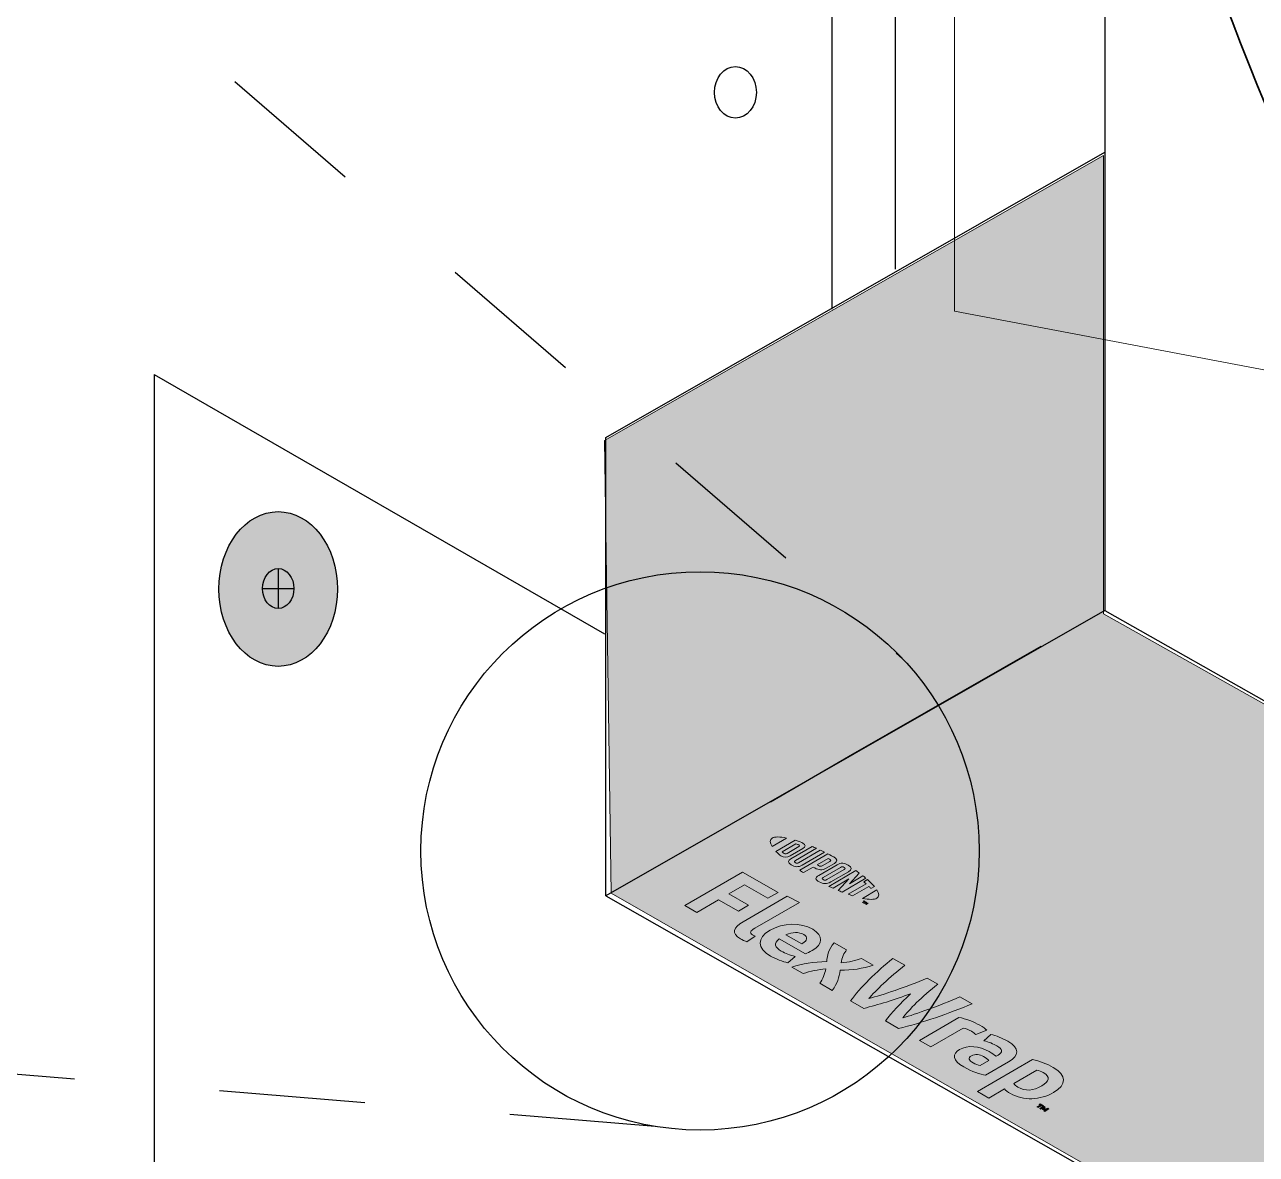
# Model space of a CAD drawing. Extents: x -1140 to 5605, y -816 to 2382.
# Drawn here: x -289.9 to -213.8, y 44 to 113.8 of the extents above; entities that cross this region are included whole.
import ezdxf

# ---------------------------------------------------------------- set-up
doc = ezdxf.new("R2010")
doc.units = 0
doc.header["$MEASUREMENT"] = 0
for name, pattern in [('AI-Linetype-11', [86.381111, 43.190556, -8.638111, 8.638111, -8.638111, 8.638111, -8.638111]), ('AI-Linetype-39', [18.005434, 9.002717, -9.002717]), ('AI-Linetype-40', [18.005434, 9.002717, -9.002717])]:
    doc.linetypes.add(name, pattern=pattern)
for name, color, linetype, lineweight in [('.ATI-HATCH', 7, 'Continuous', 0), ('G-ANNO-TTLB', 7, 'Continuous', 0), ('LOGOS', 7, 'Continuous', 0), ('TYVEK', 7, 'Continuous', 0), ('wall scratch', 7, 'Continuous', 0)]:
    doc.layers.add(name, color=color, linetype=linetype, lineweight=lineweight)

# ---------------------------------------------------------------- blocks, each defined once
blk = doc.blocks.new('Block_25')
at = {"layer": 'wall scratch', "color": 2, "lineweight": 25, "true_color": 0xffff00}
blk.add_lwpolyline([(-239.997, 96.22), (-239.997, 240.229), (-157.393, 192.443), (-157.393, 49.954)], dxfattribs=at)
blk = doc.blocks.new('Block_26')
at = {"layer": 'wall scratch', "color": 18, "lineweight": 25, "true_color": 0x000000}
blk.add_ellipse((-245.985, 109.618), major_axis=(0, 1.594), ratio=0.812499, dxfattribs=at)
blk = doc.blocks.new('Block_49')
at = {"layer": 'TYVEK', "color": 33, "lineweight": 25, "true_color": 0xcc9966}
blk.add_lwpolyline([(-227.086, 75.387)], dxfattribs=at)
blk = doc.blocks.new('Block_50')
at = {"layer": 'TYVEK', "color": 33, "lineweight": 25, "true_color": 0xcc9966}
for points in [[(-223.159, 77.404)], [(-235.076, 70.586)]]:
    blk.add_lwpolyline(points, dxfattribs=at)
blk = doc.blocks.new('Block_51')
at = {"layer": 'TYVEK', "color": 33, "lineweight": 25, "true_color": 0xcc9966}
for points in [[(-223.159, 77.404)], [(-157.393, 40.388)]]:
    blk.add_lwpolyline(points, dxfattribs=at)
blk = doc.blocks.new('Block_71')
at = {"layer": 'TYVEK', "color": 2, "lineweight": 25, "true_color": 0xffff00}
blk.add_line((-236.11, 237.98), (-236.11, 98.691), dxfattribs=at)
blk.add_lwpolyline([(-235.076, 70.586)], dxfattribs=at)
blk = doc.blocks.new('Block_73')
at = {"layer": 'TYVEK', "color": 2, "lineweight": 25, "true_color": 0xffff00}
for points in [[(-235.076, 70.586)], [(-239.885, 67.804)]]:
    blk.add_lwpolyline(points, dxfattribs=at)
blk = doc.blocks.new('Block_74')
at = {"layer": 'TYVEK', "color": 4, "lineweight": 25, "true_color": 0x00ffff}
blk.add_lwpolyline([(-284.558, 87.089)], dxfattribs=at)
blk = doc.blocks.new('Block_423')
at = {"layer": 'LOGOS', "true_color": 0x000000, "transparency": 33554687}
h = blk.add_hatch(color=18, dxfattribs=at)
h.dxf.hatch_style = 2
edge = h.paths.add_edge_path()
edge.add_spline(control_points=[(-249.116, 59.361), (-249.116, 59.361), (-245.545, 61.435), (-245.545, 61.435), (-245.545, 61.435), (-243.353, 60.176), (-243.353, 60.176), (-243.353, 60.176), (-243.976, 59.815), (-243.976, 59.815), (-243.976, 59.815), (-245.432, 60.651), (-245.432, 60.651), (-245.432, 60.651), (-246.401, 60.088), (-246.401, 60.088), (-246.401, 60.088), (-245.176, 59.385), (-245.176, 59.385), (-245.176, 59.385), (-245.799, 59.024), (-245.799, 59.024), (-245.799, 59.024), (-247.023, 59.727), (-247.023, 59.727), (-247.023, 59.727), (-248.38, 58.939), (-248.38, 58.939), (-248.38, 58.939), (-249.116, 59.361), (-249.116, 59.361)], knot_values=[0, 0, 0, 0, 1, 1, 1, 2, 2, 2, 3, 3, 3, 4, 4, 4, 5, 5, 5, 6, 6, 6, 7, 7, 7, 8, 8, 8, 9, 9, 9, 10, 10, 10, 10], degree=3, periodic=0)
h = blk.add_hatch(color=18, dxfattribs=at)
h.dxf.hatch_style = 2
edge = h.paths.add_edge_path()
edge.add_spline(control_points=[(-244.787, 57.966), (-245.062, 57.806), (-245.138, 57.679), (-244.933, 57.56), (-244.881, 57.531), (-244.825, 57.504), (-244.768, 57.484), (-244.768, 57.484), (-245.273, 57.131), (-245.273, 57.131), (-245.391, 57.176), (-245.571, 57.255), (-245.674, 57.314), (-246.265, 57.654), (-246.119, 58.012), (-245.507, 58.367), (-245.507, 58.367), (-242.783, 59.949), (-242.783, 59.949), (-242.783, 59.949), (-242.032, 59.565), (-242.032, 59.565), (-242.032, 59.565), (-244.787, 57.966), (-244.787, 57.966)], knot_values=[0, 0, 0, 0, 1, 1, 1, 2, 2, 2, 3, 3, 3, 4, 4, 4, 5, 5, 5, 6, 6, 6, 7, 7, 7, 8, 8, 8, 8], degree=3, periodic=0)
h = blk.add_hatch(color=18, dxfattribs=at)
h.dxf.hatch_style = 2
edge = h.paths.add_edge_path()
edge.add_spline(control_points=[(-242.863, 57.562), (-242.863, 57.562), (-241.885, 57.001), (-241.885, 57.001), (-241.885, 57.001), (-241.824, 57.037), (-241.824, 57.037), (-241.539, 57.202), (-241.484, 57.412), (-241.767, 57.575), (-242.065, 57.746), (-242.47, 57.737), (-242.863, 57.562)], knot_values=[0, 0, 0, 0, 1, 1, 1, 2, 2, 2, 3, 3, 3, 4, 4, 4, 4], degree=3, periodic=0)
edge = h.paths.add_edge_path()
edge.add_spline(control_points=[(-242.743, 55.832), (-243.071, 55.903), (-243.477, 56.053), (-243.816, 56.248), (-244.645, 56.724), (-244.69, 57.351), (-243.843, 57.842), (-243.032, 58.313), (-241.962, 58.335), (-241.206, 57.901), (-240.532, 57.514), (-240.564, 56.984), (-241.247, 56.587), (-241.4, 56.499), (-241.543, 56.427), (-241.655, 56.374), (-241.655, 56.374), (-243.281, 57.307), (-243.281, 57.307), (-243.622, 57.032), (-243.564, 56.787), (-243.153, 56.55), (-242.901, 56.406), (-242.603, 56.299), (-242.29, 56.226), (-242.29, 56.226), (-242.743, 55.832), (-242.743, 55.832)], knot_values=[0, 0, 0, 0, 1, 1, 1, 2, 2, 2, 3, 3, 3, 4, 4, 4, 5, 5, 5, 6, 6, 6, 7, 7, 7, 8, 8, 8, 9, 9, 9, 9], degree=3, periodic=0)
h = blk.add_hatch(color=18, dxfattribs=at)
h.dxf.hatch_style = 2
edge = h.paths.add_edge_path()
edge.add_spline(control_points=[(-240.341, 55.902), (-240.308, 56.319), (-240.228, 56.68), (-239.878, 57.068), (-239.878, 57.068), (-239.111, 56.628), (-239.111, 56.628), (-239.274, 56.456), (-239.394, 56.125), (-239.459, 55.826), (-238.988, 55.879), (-238.522, 55.96), (-238.201, 56.105), (-238.201, 56.105), (-237.48, 55.691), (-237.48, 55.691), (-238.145, 55.46), (-238.743, 55.374), (-239.522, 55.367), (-239.565, 54.915), (-239.67, 54.563), (-240, 54.128), (-240, 54.128), (-240.766, 54.568), (-240.766, 54.568), (-240.589, 54.796), (-240.463, 55.165), (-240.399, 55.452), (-240.875, 55.402), (-241.366, 55.33), (-241.8, 55.161), (-241.8, 55.161), (-242.49, 55.557), (-242.49, 55.557), (-241.831, 55.791), (-241.181, 55.889), (-240.341, 55.902)], knot_values=[0, 0, 0, 0, 1, 1, 1, 2, 2, 2, 3, 3, 3, 4, 4, 4, 5, 5, 5, 6, 6, 6, 7, 7, 7, 8, 8, 8, 9, 9, 9, 10, 10, 10, 11, 11, 11, 12, 12, 12, 12], degree=3, periodic=0)
h = blk.add_hatch(color=18, dxfattribs=at)
h.dxf.hatch_style = 2
edge = h.paths.add_edge_path()
edge.add_spline(control_points=[(-232.112, 53.723), (-232.112, 53.723), (-231.361, 53.292), (-231.361, 53.292), (-232.745, 52.714), (-234.488, 52.094), (-235.905, 51.777), (-235.905, 51.777), (-236.712, 52.24), (-236.712, 52.24), (-236.327, 52.755), (-235.803, 53.321), (-235.157, 53.916), (-236.189, 53.542), (-237.16, 53.234), (-238.055, 53.011), (-238.055, 53.011), (-238.863, 53.475), (-238.863, 53.475), (-238.295, 54.28), (-237.257, 55.304), (-236.259, 56.103), (-236.259, 56.103), (-235.513, 55.675), (-235.513, 55.675), (-236.43, 54.959), (-237.351, 54.091), (-237.737, 53.624), (-236.919, 53.843), (-235.401, 54.327), (-234.139, 54.887), (-234.139, 54.887), (-233.481, 54.509), (-233.481, 54.509), (-234.439, 53.774), (-235.278, 52.901), (-235.648, 52.424), (-234.845, 52.653), (-233.343, 53.187), (-232.112, 53.723)], knot_values=[0, 0, 0, 0, 1, 1, 1, 2, 2, 2, 3, 3, 3, 4, 4, 4, 5, 5, 5, 6, 6, 6, 7, 7, 7, 8, 8, 8, 9, 9, 9, 10, 10, 10, 11, 11, 11, 12, 12, 12, 13, 13, 13, 13], degree=3, periodic=0)
h = blk.add_hatch(color=18, dxfattribs=at)
h.dxf.hatch_style = 2
edge = h.paths.add_edge_path()
edge.add_spline(control_points=[(-230.87, 51.967), (-230.685, 51.861), (-230.53, 51.748), (-230.453, 51.674), (-230.453, 51.674), (-231.132, 51.399), (-231.132, 51.399), (-231.189, 51.467), (-231.287, 51.535), (-231.395, 51.597), (-231.585, 51.706), (-231.75, 51.759), (-231.909, 51.792), (-231.909, 51.792), (-233.908, 50.631), (-233.908, 50.631), (-233.908, 50.631), (-234.618, 51.038), (-234.618, 51.038), (-234.618, 51.038), (-232.175, 52.457), (-232.175, 52.457), (-231.759, 52.377), (-231.24, 52.18), (-230.87, 51.967)], knot_values=[0, 0, 0, 0, 1, 1, 1, 2, 2, 2, 3, 3, 3, 4, 4, 4, 5, 5, 5, 6, 6, 6, 7, 7, 7, 8, 8, 8, 8], degree=3, periodic=0)
h = blk.add_hatch(color=18, dxfattribs=at)
h.dxf.hatch_style = 2
edge = h.paths.add_edge_path()
edge.add_spline(control_points=[(-230.867, 49.479), (-230.867, 49.479), (-230.321, 49.796), (-230.321, 49.796), (-230.414, 49.879), (-230.522, 49.959), (-230.646, 50.03), (-230.882, 50.166), (-231.159, 50.219), (-231.399, 50.079), (-231.613, 49.955), (-231.571, 49.801), (-231.299, 49.645), (-231.144, 49.556), (-230.985, 49.5), (-230.867, 49.479)], knot_values=[0, 0, 0, 0, 1, 1, 1, 2, 2, 2, 3, 3, 3, 4, 4, 4, 5, 5, 5, 5], degree=3, periodic=0)
edge = h.paths.add_edge_path()
edge.add_spline(control_points=[(-231.876, 49.393), (-232.581, 49.798), (-232.594, 50.2), (-232.135, 50.466), (-231.63, 50.76), (-230.917, 50.692), (-230.295, 50.341), (-230.151, 50.258), (-229.986, 50.14), (-229.878, 50.054), (-229.878, 50.054), (-229.755, 50.125), (-229.755, 50.125), (-229.444, 50.306), (-229.476, 50.495), (-229.821, 50.693), (-230.047, 50.823), (-230.325, 50.941), (-230.622, 51.012), (-230.622, 51.012), (-230.2, 51.406), (-230.2, 51.406), (-229.887, 51.332), (-229.471, 51.164), (-229.157, 50.983), (-228.401, 50.549), (-228.423, 50.103), (-229.112, 49.703), (-229.112, 49.703), (-230.53, 48.879), (-230.53, 48.879), (-230.848, 48.938), (-231.361, 49.098), (-231.876, 49.393)], knot_values=[0, 0, 0, 0, 1, 1, 1, 2, 2, 2, 3, 3, 3, 4, 4, 4, 5, 5, 5, 6, 6, 6, 7, 7, 7, 8, 8, 8, 9, 9, 9, 10, 10, 10, 11, 11, 11, 11], degree=3, periodic=0)
h = blk.add_hatch(color=18, dxfattribs=at)
h.dxf.hatch_style = 2
edge = h.paths.add_edge_path()
edge.add_spline(control_points=[(-228.521, 48.139), (-228.069, 47.879), (-227.582, 47.917), (-227.057, 48.223), (-226.598, 48.489), (-226.487, 48.779), (-226.955, 49.048), (-227.084, 49.122), (-227.202, 49.16), (-227.351, 49.198), (-227.351, 49.198), (-228.779, 48.369), (-228.779, 48.369), (-228.722, 48.289), (-228.67, 48.224), (-228.521, 48.139)], knot_values=[0, 0, 0, 0, 1, 1, 1, 2, 2, 2, 3, 3, 3, 4, 4, 4, 5, 5, 5, 5], degree=3, periodic=0)
edge = h.paths.add_edge_path()
edge.add_spline(control_points=[(-228.99, 47.748), (-229.17, 47.851), (-229.273, 47.934), (-229.356, 48.034), (-229.356, 48.034), (-230.325, 47.472), (-230.325, 47.472), (-230.325, 47.472), (-231.03, 47.876), (-231.03, 47.876), (-231.03, 47.876), (-227.627, 49.852), (-227.627, 49.852), (-227.201, 49.76), (-226.703, 49.575), (-226.338, 49.365), (-225.494, 48.88), (-225.5, 48.295), (-226.316, 47.821), (-227.153, 47.335), (-228.187, 47.287), (-228.99, 47.748)], knot_values=[0, 0, 0, 0, 1, 1, 1, 2, 2, 2, 3, 3, 3, 4, 4, 4, 5, 5, 5, 6, 6, 6, 7, 7, 7, 7], degree=3, periodic=0)
h = blk.add_hatch(color=18, dxfattribs=at)
h.dxf.hatch_style = 2
edge = h.paths.add_edge_path()
edge.add_spline(control_points=[(-226.841, 46.931), (-226.878, 46.88), (-226.898, 46.839), (-226.913, 46.795), (-226.837, 46.804), (-226.77, 46.818), (-226.682, 46.839), (-226.682, 46.839), (-226.608, 46.797), (-226.608, 46.797), (-226.608, 46.797), (-226.872, 46.644), (-226.872, 46.644), (-226.872, 46.644), (-226.936, 46.681), (-226.936, 46.681), (-226.936, 46.681), (-226.815, 46.751), (-226.815, 46.751), (-226.815, 46.751), (-226.77, 46.774), (-226.77, 46.774), (-226.831, 46.762), (-226.897, 46.752), (-226.952, 46.745), (-226.952, 46.745), (-227.001, 46.774), (-227.001, 46.774), (-226.99, 46.806), (-226.972, 46.845), (-226.953, 46.881), (-226.953, 46.881), (-226.993, 46.854), (-226.993, 46.854), (-226.993, 46.854), (-227.115, 46.783), (-227.115, 46.783), (-227.115, 46.783), (-227.179, 46.82), (-227.179, 46.82), (-227.179, 46.82), (-226.915, 46.973), (-226.915, 46.973), (-226.915, 46.973), (-226.841, 46.931), (-226.841, 46.931)], knot_values=[0, 0, 0, 0, 1, 1, 1, 2, 2, 2, 3, 3, 3, 4, 4, 4, 5, 5, 5, 6, 6, 6, 7, 7, 7, 8, 8, 8, 9, 9, 9, 10, 10, 10, 11, 11, 11, 12, 12, 12, 13, 13, 13, 14, 14, 14, 15, 15, 15, 15], degree=3, periodic=0)
edge = h.paths.add_edge_path()
edge.add_spline(control_points=[(-227.147, 47.039), (-227.147, 47.039), (-227.218, 47.08), (-227.218, 47.08), (-227.218, 47.08), (-227.16, 47.114), (-227.16, 47.114), (-227.16, 47.114), (-226.945, 46.99), (-226.945, 46.99), (-226.945, 46.99), (-227.003, 46.956), (-227.003, 46.956), (-227.003, 46.956), (-227.075, 46.998), (-227.075, 46.998), (-227.075, 46.998), (-227.28, 46.878), (-227.28, 46.878), (-227.28, 46.878), (-227.352, 46.92), (-227.352, 46.92), (-227.352, 46.92), (-227.147, 47.039), (-227.147, 47.039)], knot_values=[0, 0, 0, 0, 1, 1, 1, 2, 2, 2, 3, 3, 3, 4, 4, 4, 5, 5, 5, 6, 6, 6, 7, 7, 7, 8, 8, 8, 8], degree=3, periodic=0)
at = {"layer": 'LOGOS'}
for points, knots in [([(-249.116, 59.361), (-249.116, 59.361), (-245.545, 61.435), (-245.545, 61.435), (-245.545, 61.435), (-243.353, 60.176), (-243.353, 60.176), (-243.353, 60.176), (-243.976, 59.815), (-243.976, 59.815), (-243.976, 59.815), (-245.432, 60.651), (-245.432, 60.651), (-245.432, 60.651), (-246.401, 60.088), (-246.401, 60.088), (-246.401, 60.088), (-245.176, 59.385), (-245.176, 59.385), (-245.176, 59.385), (-245.799, 59.024), (-245.799, 59.024), (-245.799, 59.024), (-247.023, 59.727), (-247.023, 59.727), (-247.023, 59.727), (-248.38, 58.939), (-248.38, 58.939), (-248.38, 58.939), (-249.116, 59.361), (-249.116, 59.361)], [0, 0, 0, 0, 1, 1, 1, 2, 2, 2, 3, 3, 3, 4, 4, 4, 5, 5, 5, 6, 6, 6, 7, 7, 7, 8, 8, 8, 9, 9, 9, 10, 10, 10, 10]), ([(-244.787, 57.966), (-245.062, 57.806), (-245.138, 57.679), (-244.933, 57.56), (-244.881, 57.531), (-244.825, 57.504), (-244.768, 57.484), (-244.768, 57.484), (-245.273, 57.131), (-245.273, 57.131), (-245.391, 57.176), (-245.571, 57.255), (-245.674, 57.314), (-246.265, 57.654), (-246.119, 58.012), (-245.507, 58.367), (-245.507, 58.367), (-242.783, 59.949), (-242.783, 59.949), (-242.783, 59.949), (-242.032, 59.565), (-242.032, 59.565), (-242.032, 59.565), (-244.787, 57.966), (-244.787, 57.966)], [0, 0, 0, 0, 1, 1, 1, 2, 2, 2, 3, 3, 3, 4, 4, 4, 5, 5, 5, 6, 6, 6, 7, 7, 7, 8, 8, 8, 8]), ([(-242.743, 55.832), (-243.071, 55.903), (-243.477, 56.053), (-243.816, 56.248), (-244.645, 56.724), (-244.69, 57.351), (-243.843, 57.842), (-243.032, 58.313), (-241.962, 58.335), (-241.206, 57.901), (-240.532, 57.514), (-240.564, 56.984), (-241.247, 56.587), (-241.4, 56.499), (-241.543, 56.427), (-241.655, 56.374), (-241.655, 56.374), (-243.281, 57.307), (-243.281, 57.307), (-243.622, 57.032), (-243.564, 56.787), (-243.153, 56.55), (-242.901, 56.406), (-242.603, 56.299), (-242.29, 56.226), (-242.29, 56.226), (-242.743, 55.832), (-242.743, 55.832)], [0, 0, 0, 0, 1, 1, 1, 2, 2, 2, 3, 3, 3, 4, 4, 4, 5, 5, 5, 6, 6, 6, 7, 7, 7, 8, 8, 8, 9, 9, 9, 9]), ([(-242.863, 57.562), (-242.863, 57.562), (-241.885, 57.001), (-241.885, 57.001), (-241.885, 57.001), (-241.824, 57.037), (-241.824, 57.037), (-241.539, 57.202), (-241.484, 57.412), (-241.767, 57.575), (-242.065, 57.746), (-242.47, 57.737), (-242.863, 57.562)], [0, 0, 0, 0, 1, 1, 1, 2, 2, 2, 3, 3, 3, 4, 4, 4, 4]), ([(-240.341, 55.902), (-240.308, 56.319), (-240.228, 56.68), (-239.878, 57.068), (-239.878, 57.068), (-239.111, 56.628), (-239.111, 56.628), (-239.274, 56.456), (-239.394, 56.125), (-239.459, 55.826), (-238.988, 55.879), (-238.522, 55.96), (-238.201, 56.105), (-238.201, 56.105), (-237.48, 55.691), (-237.48, 55.691), (-238.145, 55.46), (-238.743, 55.374), (-239.522, 55.367), (-239.565, 54.915), (-239.67, 54.563), (-240, 54.128), (-240, 54.128), (-240.766, 54.568), (-240.766, 54.568), (-240.589, 54.796), (-240.463, 55.165), (-240.399, 55.452), (-240.875, 55.402), (-241.366, 55.33), (-241.8, 55.161), (-241.8, 55.161), (-242.49, 55.557), (-242.49, 55.557), (-241.831, 55.791), (-241.181, 55.889), (-240.341, 55.902)], [0, 0, 0, 0, 1, 1, 1, 2, 2, 2, 3, 3, 3, 4, 4, 4, 5, 5, 5, 6, 6, 6, 7, 7, 7, 8, 8, 8, 9, 9, 9, 10, 10, 10, 11, 11, 11, 12, 12, 12, 12]), ([(-232.112, 53.723), (-232.112, 53.723), (-231.361, 53.292), (-231.361, 53.292), (-232.745, 52.714), (-234.488, 52.094), (-235.905, 51.777), (-235.905, 51.777), (-236.712, 52.24), (-236.712, 52.24), (-236.327, 52.755), (-235.803, 53.321), (-235.157, 53.916), (-236.189, 53.542), (-237.16, 53.234), (-238.055, 53.011), (-238.055, 53.011), (-238.863, 53.475), (-238.863, 53.475), (-238.295, 54.28), (-237.257, 55.304), (-236.259, 56.103), (-236.259, 56.103), (-235.513, 55.675), (-235.513, 55.675), (-236.43, 54.959), (-237.351, 54.091), (-237.737, 53.624), (-236.919, 53.843), (-235.401, 54.327), (-234.139, 54.887), (-234.139, 54.887), (-233.481, 54.509), (-233.481, 54.509), (-234.439, 53.774), (-235.278, 52.901), (-235.648, 52.424), (-234.845, 52.653), (-233.343, 53.187), (-232.112, 53.723)], [0, 0, 0, 0, 1, 1, 1, 2, 2, 2, 3, 3, 3, 4, 4, 4, 5, 5, 5, 6, 6, 6, 7, 7, 7, 8, 8, 8, 9, 9, 9, 10, 10, 10, 11, 11, 11, 12, 12, 12, 13, 13, 13, 13]), ([(-230.87, 51.967), (-230.685, 51.861), (-230.53, 51.748), (-230.453, 51.674), (-230.453, 51.674), (-231.132, 51.399), (-231.132, 51.399), (-231.189, 51.467), (-231.287, 51.535), (-231.395, 51.597), (-231.585, 51.706), (-231.75, 51.759), (-231.909, 51.792), (-231.909, 51.792), (-233.908, 50.631), (-233.908, 50.631), (-233.908, 50.631), (-234.618, 51.038), (-234.618, 51.038), (-234.618, 51.038), (-232.175, 52.457), (-232.175, 52.457), (-231.759, 52.377), (-231.24, 52.18), (-230.87, 51.967)], [0, 0, 0, 0, 1, 1, 1, 2, 2, 2, 3, 3, 3, 4, 4, 4, 5, 5, 5, 6, 6, 6, 7, 7, 7, 8, 8, 8, 8]), ([(-231.876, 49.393), (-232.581, 49.798), (-232.594, 50.2), (-232.135, 50.466), (-231.63, 50.76), (-230.917, 50.692), (-230.295, 50.341), (-230.151, 50.258), (-229.986, 50.14), (-229.878, 50.054), (-229.878, 50.054), (-229.755, 50.125), (-229.755, 50.125), (-229.444, 50.306), (-229.476, 50.495), (-229.821, 50.693), (-230.047, 50.823), (-230.325, 50.941), (-230.622, 51.012), (-230.622, 51.012), (-230.2, 51.406), (-230.2, 51.406), (-229.887, 51.332), (-229.471, 51.164), (-229.157, 50.983), (-228.401, 50.549), (-228.423, 50.103), (-229.112, 49.703), (-229.112, 49.703), (-230.53, 48.879), (-230.53, 48.879), (-230.848, 48.938), (-231.361, 49.098), (-231.876, 49.393)], [0, 0, 0, 0, 1, 1, 1, 2, 2, 2, 3, 3, 3, 4, 4, 4, 5, 5, 5, 6, 6, 6, 7, 7, 7, 8, 8, 8, 9, 9, 9, 10, 10, 10, 11, 11, 11, 11]), ([(-230.867, 49.479), (-230.867, 49.479), (-230.321, 49.796), (-230.321, 49.796), (-230.414, 49.879), (-230.522, 49.959), (-230.646, 50.03), (-230.882, 50.166), (-231.159, 50.219), (-231.399, 50.079), (-231.613, 49.955), (-231.571, 49.801), (-231.299, 49.645), (-231.144, 49.556), (-230.985, 49.5), (-230.867, 49.479)], [0, 0, 0, 0, 1, 1, 1, 2, 2, 2, 3, 3, 3, 4, 4, 4, 5, 5, 5, 5]), ([(-228.99, 47.748), (-229.17, 47.851), (-229.273, 47.934), (-229.356, 48.034), (-229.356, 48.034), (-230.325, 47.472), (-230.325, 47.472), (-230.325, 47.472), (-231.03, 47.876), (-231.03, 47.876), (-231.03, 47.876), (-227.627, 49.852), (-227.627, 49.852), (-227.201, 49.76), (-226.703, 49.575), (-226.338, 49.365), (-225.494, 48.88), (-225.5, 48.295), (-226.316, 47.821), (-227.153, 47.335), (-228.187, 47.287), (-228.99, 47.748)], [0, 0, 0, 0, 1, 1, 1, 2, 2, 2, 3, 3, 3, 4, 4, 4, 5, 5, 5, 6, 6, 6, 7, 7, 7, 7]), ([(-228.521, 48.139), (-228.069, 47.879), (-227.582, 47.917), (-227.057, 48.223), (-226.598, 48.489), (-226.487, 48.779), (-226.955, 49.048), (-227.084, 49.122), (-227.202, 49.16), (-227.351, 49.198), (-227.351, 49.198), (-228.779, 48.369), (-228.779, 48.369), (-228.722, 48.289), (-228.67, 48.224), (-228.521, 48.139)], [0, 0, 0, 0, 1, 1, 1, 2, 2, 2, 3, 3, 3, 4, 4, 4, 5, 5, 5, 5]), ([(-227.147, 47.039), (-227.147, 47.039), (-227.218, 47.08), (-227.218, 47.08), (-227.218, 47.08), (-227.16, 47.114), (-227.16, 47.114), (-227.16, 47.114), (-226.945, 46.99), (-226.945, 46.99), (-226.945, 46.99), (-227.003, 46.956), (-227.003, 46.956), (-227.003, 46.956), (-227.075, 46.998), (-227.075, 46.998), (-227.075, 46.998), (-227.28, 46.878), (-227.28, 46.878), (-227.28, 46.878), (-227.352, 46.92), (-227.352, 46.92), (-227.352, 46.92), (-227.147, 47.039), (-227.147, 47.039)], [0, 0, 0, 0, 1, 1, 1, 2, 2, 2, 3, 3, 3, 4, 4, 4, 5, 5, 5, 6, 6, 6, 7, 7, 7, 8, 8, 8, 8]), ([(-226.841, 46.931), (-226.878, 46.88), (-226.898, 46.839), (-226.913, 46.795), (-226.837, 46.804), (-226.77, 46.818), (-226.682, 46.839), (-226.682, 46.839), (-226.608, 46.797), (-226.608, 46.797), (-226.608, 46.797), (-226.872, 46.644), (-226.872, 46.644), (-226.872, 46.644), (-226.936, 46.681), (-226.936, 46.681), (-226.936, 46.681), (-226.815, 46.751), (-226.815, 46.751), (-226.815, 46.751), (-226.77, 46.774), (-226.77, 46.774), (-226.831, 46.762), (-226.897, 46.752), (-226.952, 46.745), (-226.952, 46.745), (-227.001, 46.774), (-227.001, 46.774), (-226.99, 46.806), (-226.972, 46.845), (-226.953, 46.881), (-226.953, 46.881), (-226.993, 46.854), (-226.993, 46.854), (-226.993, 46.854), (-227.115, 46.783), (-227.115, 46.783), (-227.115, 46.783), (-227.179, 46.82), (-227.179, 46.82), (-227.179, 46.82), (-226.915, 46.973), (-226.915, 46.973), (-226.915, 46.973), (-226.841, 46.931), (-226.841, 46.931)], [0, 0, 0, 0, 1, 1, 1, 2, 2, 2, 3, 3, 3, 4, 4, 4, 5, 5, 5, 6, 6, 6, 7, 7, 7, 8, 8, 8, 9, 9, 9, 10, 10, 10, 11, 11, 11, 12, 12, 12, 13, 13, 13, 14, 14, 14, 15, 15, 15, 15])]:
    blk.add_open_spline(points, degree=3, knots=knots, dxfattribs=at)
blk = doc.blocks.new('Block_424')
at = {"layer": 'LOGOS', "true_color": 0x000000, "transparency": 33554687}
h = blk.add_hatch(color=18, dxfattribs=at)
h.dxf.hatch_style = 2
edge = h.paths.add_edge_path()
edge.add_spline(control_points=[(-243.713, 63.534), (-243.877, 63.439), (-243.87, 63.257), (-243.722, 63.02), (-243.722, 63.02), (-242.825, 63.54), (-242.825, 63.54), (-243.237, 63.625), (-243.55, 63.629), (-243.713, 63.534)], knot_values=[0, 0, 0, 0, 1, 1, 1, 2, 2, 2, 3, 3, 3, 3], degree=3, periodic=0)
h = blk.add_hatch(color=18, dxfattribs=at)
h.dxf.hatch_style = 2
edge = h.paths.add_edge_path()
edge.add_spline(control_points=[(-242.796, 62.585), (-242.864, 62.545), (-242.929, 62.555), (-242.979, 62.584), (-243.017, 62.606), (-243.063, 62.649), (-243.099, 62.684), (-243.099, 62.684), (-242.242, 63.182), (-242.242, 63.182), (-242.18, 63.161), (-242.106, 63.135), (-242.067, 63.113), (-242.018, 63.084), (-241.999, 63.047), (-242.068, 63.007), (-242.068, 63.007), (-242.796, 62.585), (-242.796, 62.585)], knot_values=[0, 0, 0, 0, 1, 1, 1, 2, 2, 2, 3, 3, 3, 4, 4, 4, 5, 5, 5, 6, 6, 6, 6], degree=3, periodic=0)
edge = h.paths.add_edge_path()
edge.add_spline(control_points=[(-241.811, 63.224), (-241.889, 63.269), (-242.025, 63.321), (-242.292, 63.402), (-242.292, 63.402), (-243.48, 62.712), (-243.48, 62.712), (-243.355, 62.577), (-243.248, 62.48), (-243.17, 62.435), (-242.99, 62.331), (-242.778, 62.336), (-242.603, 62.438), (-242.603, 62.438), (-241.814, 62.897), (-241.814, 62.897), (-241.638, 62.999), (-241.63, 63.121), (-241.811, 63.224)], knot_values=[0, 0, 0, 0, 1, 1, 1, 2, 2, 2, 3, 3, 3, 4, 4, 4, 5, 5, 5, 6, 6, 6, 6], degree=3, periodic=0)
h = blk.add_hatch(color=18, dxfattribs=at)
h.dxf.hatch_style = 2
edge = h.paths.add_edge_path()
edge.add_spline(control_points=[(-242.082, 62.014), (-242.151, 61.974), (-242.218, 61.963), (-242.295, 62.018), (-242.369, 62.073), (-242.357, 62.107), (-242.275, 62.154), (-242.275, 62.154), (-240.982, 62.905), (-240.982, 62.905), (-241.045, 62.934), (-241.188, 62.996), (-241.249, 63.023), (-241.249, 63.023), (-242.557, 62.263), (-242.557, 62.263), (-242.766, 62.142), (-242.745, 62.036), (-242.531, 61.881), (-242.334, 61.74), (-242.088, 61.726), (-241.856, 61.861), (-241.856, 61.861), (-240.474, 62.663), (-240.474, 62.663), (-240.523, 62.688), (-240.687, 62.768), (-240.741, 62.793), (-240.741, 62.793), (-242.082, 62.014), (-242.082, 62.014)], knot_values=[0, 0, 0, 0, 1, 1, 1, 2, 2, 2, 3, 3, 3, 4, 4, 4, 5, 5, 5, 6, 6, 6, 7, 7, 7, 8, 8, 8, 9, 9, 9, 10, 10, 10, 10], degree=3, periodic=0)
h = blk.add_hatch(color=18, dxfattribs=at)
h.dxf.hatch_style = 2
edge = h.paths.add_edge_path()
edge.add_spline(control_points=[(-240.615, 61.828), (-240.69, 61.784), (-240.754, 61.778), (-240.855, 61.835), (-240.855, 61.835), (-240.942, 61.885), (-240.942, 61.885), (-240.942, 61.885), (-240.255, 62.283), (-240.255, 62.283), (-240.214, 62.262), (-240.193, 62.251), (-240.17, 62.238), (-240.062, 62.175), (-240.08, 62.139), (-240.156, 62.094), (-240.156, 62.094), (-240.615, 61.828), (-240.615, 61.828)], knot_values=[0, 0, 0, 0, 1, 1, 1, 2, 2, 2, 3, 3, 3, 4, 4, 4, 5, 5, 5, 6, 6, 6, 6], degree=3, periodic=0)
edge = h.paths.add_edge_path()
edge.add_spline(control_points=[(-239.913, 62.37), (-239.956, 62.395), (-240.117, 62.482), (-240.27, 62.559), (-240.27, 62.559), (-242.01, 61.549), (-242.01, 61.549), (-241.964, 61.519), (-241.842, 61.442), (-241.775, 61.401), (-241.775, 61.401), (-241.184, 61.744), (-241.184, 61.744), (-241.184, 61.744), (-241.087, 61.689), (-241.087, 61.689), (-240.828, 61.541), (-240.605, 61.546), (-240.384, 61.674), (-240.384, 61.674), (-239.872, 61.972), (-239.872, 61.972), (-239.655, 62.098), (-239.668, 62.23), (-239.913, 62.37)], knot_values=[0, 0, 0, 0, 1, 1, 1, 2, 2, 2, 3, 3, 3, 4, 4, 4, 5, 5, 5, 6, 6, 6, 7, 7, 7, 8, 8, 8, 8], degree=3, periodic=0)
h = blk.add_hatch(color=18, dxfattribs=at)
h.dxf.hatch_style = 2
edge = h.paths.add_edge_path()
edge.add_spline(control_points=[(-240.342, 60.969), (-240.411, 60.929), (-240.47, 60.922), (-240.56, 60.971), (-240.652, 61.021), (-240.638, 61.057), (-240.567, 61.098), (-240.567, 61.098), (-239.482, 61.728), (-239.482, 61.728), (-239.411, 61.77), (-239.347, 61.779), (-239.259, 61.726), (-239.175, 61.674), (-239.188, 61.639), (-239.257, 61.599), (-239.257, 61.599), (-240.342, 60.969), (-240.342, 60.969)], knot_values=[0, 0, 0, 0, 1, 1, 1, 2, 2, 2, 3, 3, 3, 4, 4, 4, 5, 5, 5, 6, 6, 6, 6], degree=3, periodic=0)
edge = h.paths.add_edge_path()
edge.add_spline(control_points=[(-239.016, 61.867), (-239.234, 62.004), (-239.47, 62.024), (-239.699, 61.891), (-239.699, 61.891), (-240.838, 61.23), (-240.838, 61.23), (-241.08, 61.09), (-241.056, 60.961), (-240.804, 60.829), (-240.558, 60.699), (-240.345, 60.68), (-240.088, 60.829), (-240.088, 60.829), (-239.001, 61.46), (-239.001, 61.46), (-238.756, 61.603), (-238.78, 61.717), (-239.016, 61.867)], knot_values=[0, 0, 0, 0, 1, 1, 1, 2, 2, 2, 3, 3, 3, 4, 4, 4, 5, 5, 5, 6, 6, 6, 6], degree=3, periodic=0)
h = blk.add_hatch(color=18, dxfattribs=at)
h.dxf.hatch_style = 2
edge = h.paths.add_edge_path()
edge.add_spline(control_points=[(-238.942, 60.705), (-238.942, 60.705), (-238.33, 61.375), (-238.33, 61.375), (-238.395, 61.424), (-238.475, 61.481), (-238.538, 61.525), (-238.538, 61.525), (-240.208, 60.555), (-240.208, 60.555), (-240.155, 60.529), (-240.017, 60.466), (-239.944, 60.434), (-239.944, 60.434), (-238.979, 61.017), (-238.979, 61.017), (-238.979, 61.017), (-239.636, 60.301), (-239.636, 60.301), (-239.565, 60.272), (-239.459, 60.229), (-239.389, 60.202), (-239.389, 60.202), (-237.921, 61.054), (-237.921, 61.054), (-237.971, 61.096), (-238.064, 61.171), (-238.11, 61.207), (-238.11, 61.207), (-238.942, 60.705), (-238.942, 60.705)], knot_values=[0, 0, 0, 0, 1, 1, 1, 2, 2, 2, 3, 3, 3, 4, 4, 4, 5, 5, 5, 6, 6, 6, 7, 7, 7, 8, 8, 8, 9, 9, 9, 10, 10, 10, 10], degree=3, periodic=0)
h = blk.add_hatch(color=18, dxfattribs=at)
h.dxf.hatch_style = 2
edge = h.paths.add_edge_path()
edge.add_spline(control_points=[(-238.056, 60.835), (-238.006, 60.793), (-237.958, 60.752), (-237.912, 60.711), (-237.912, 60.711), (-239.022, 60.066), (-239.022, 60.066), (-238.956, 60.042), (-238.83, 60), (-238.743, 59.973), (-238.743, 59.973), (-237.743, 60.554), (-237.743, 60.554), (-237.696, 60.507), (-237.652, 60.463), (-237.612, 60.422), (-237.612, 60.422), (-237.398, 60.546), (-237.398, 60.546), (-237.512, 60.682), (-237.65, 60.818), (-237.824, 60.97), (-237.824, 60.97), (-238.056, 60.835), (-238.056, 60.835)], knot_values=[0, 0, 0, 0, 1, 1, 1, 2, 2, 2, 3, 3, 3, 4, 4, 4, 5, 5, 5, 6, 6, 6, 7, 7, 7, 8, 8, 8, 8], degree=3, periodic=0)
h = blk.add_hatch(color=18, dxfattribs=at)
h.dxf.hatch_style = 2
edge = h.paths.add_edge_path()
edge.add_spline(control_points=[(-237.244, 59.82), (-237.408, 59.725), (-237.723, 59.728), (-238.135, 59.812), (-238.135, 59.812), (-237.239, 60.333), (-237.239, 60.333), (-237.089, 60.096), (-237.081, 59.915), (-237.244, 59.82)], knot_values=[0, 0, 0, 0, 1, 1, 1, 2, 2, 2, 3, 3, 3, 3], degree=3, periodic=0)
h = blk.add_hatch(color=18, dxfattribs=at)
h.dxf.hatch_style = 2
edge = h.paths.add_edge_path()
edge.add_spline(control_points=[(-237.915, 59.582), (-237.915, 59.582), (-237.888, 59.567), (-237.888, 59.567), (-237.888, 59.567), (-237.91, 59.509), (-237.91, 59.509), (-237.91, 59.509), (-237.809, 59.522), (-237.809, 59.522), (-237.809, 59.522), (-237.783, 59.507), (-237.783, 59.507), (-237.783, 59.507), (-237.913, 59.432), (-237.913, 59.432), (-237.913, 59.432), (-237.937, 59.446), (-237.937, 59.446), (-237.937, 59.446), (-237.845, 59.499), (-237.845, 59.499), (-237.845, 59.499), (-237.947, 59.486), (-237.947, 59.486), (-237.947, 59.486), (-237.949, 59.488), (-237.949, 59.488), (-237.949, 59.488), (-237.928, 59.547), (-237.928, 59.547), (-237.928, 59.547), (-238.02, 59.493), (-238.02, 59.493), (-238.02, 59.493), (-238.044, 59.507), (-238.044, 59.507), (-238.044, 59.507), (-237.915, 59.582), (-237.915, 59.582)], knot_values=[0, 0, 0, 0, 1, 1, 1, 2, 2, 2, 3, 3, 3, 4, 4, 4, 5, 5, 5, 6, 6, 6, 7, 7, 7, 8, 8, 8, 9, 9, 9, 10, 10, 10, 11, 11, 11, 12, 12, 12, 13, 13, 13, 13], degree=3, periodic=0)
edge = h.paths.add_edge_path()
edge.add_spline(control_points=[(-238.03, 59.622), (-238.03, 59.622), (-238.071, 59.646), (-238.071, 59.646), (-238.071, 59.646), (-238.048, 59.659), (-238.048, 59.659), (-238.048, 59.659), (-237.943, 59.598), (-237.943, 59.598), (-237.943, 59.598), (-237.965, 59.585), (-237.965, 59.585), (-237.965, 59.585), (-238.005, 59.608), (-238.005, 59.608), (-238.005, 59.608), (-238.112, 59.546), (-238.112, 59.546), (-238.112, 59.546), (-238.137, 59.561), (-238.137, 59.561), (-238.137, 59.561), (-238.03, 59.622), (-238.03, 59.622)], knot_values=[0, 0, 0, 0, 1, 1, 1, 2, 2, 2, 3, 3, 3, 4, 4, 4, 5, 5, 5, 6, 6, 6, 7, 7, 7, 8, 8, 8, 8], degree=3, periodic=0)
at = {"layer": 'LOGOS'}
for points, knots in [([(-243.713, 63.534), (-243.877, 63.439), (-243.87, 63.257), (-243.722, 63.02), (-243.722, 63.02), (-242.825, 63.54), (-242.825, 63.54), (-243.237, 63.625), (-243.55, 63.629), (-243.713, 63.534)], [0, 0, 0, 0, 1, 1, 1, 2, 2, 2, 3, 3, 3, 3]), ([(-241.811, 63.224), (-241.889, 63.269), (-242.025, 63.321), (-242.292, 63.402), (-242.292, 63.402), (-243.48, 62.712), (-243.48, 62.712), (-243.355, 62.577), (-243.248, 62.48), (-243.17, 62.435), (-242.99, 62.331), (-242.778, 62.336), (-242.603, 62.438), (-242.603, 62.438), (-241.814, 62.897), (-241.814, 62.897), (-241.638, 62.999), (-241.63, 63.121), (-241.811, 63.224)], [0, 0, 0, 0, 1, 1, 1, 2, 2, 2, 3, 3, 3, 4, 4, 4, 5, 5, 5, 6, 6, 6, 6]), ([(-242.796, 62.585), (-242.864, 62.545), (-242.929, 62.555), (-242.979, 62.584), (-243.017, 62.606), (-243.063, 62.649), (-243.099, 62.684), (-243.099, 62.684), (-242.242, 63.182), (-242.242, 63.182), (-242.18, 63.161), (-242.106, 63.135), (-242.067, 63.113), (-242.018, 63.084), (-241.999, 63.047), (-242.068, 63.007), (-242.068, 63.007), (-242.796, 62.585), (-242.796, 62.585)], [0, 0, 0, 0, 1, 1, 1, 2, 2, 2, 3, 3, 3, 4, 4, 4, 5, 5, 5, 6, 6, 6, 6]), ([(-242.082, 62.014), (-242.151, 61.974), (-242.218, 61.963), (-242.295, 62.018), (-242.369, 62.073), (-242.357, 62.107), (-242.275, 62.154), (-242.275, 62.154), (-240.982, 62.905), (-240.982, 62.905), (-241.045, 62.934), (-241.188, 62.996), (-241.249, 63.023), (-241.249, 63.023), (-242.557, 62.263), (-242.557, 62.263), (-242.766, 62.142), (-242.745, 62.036), (-242.531, 61.881), (-242.334, 61.74), (-242.088, 61.726), (-241.856, 61.861), (-241.856, 61.861), (-240.474, 62.663), (-240.474, 62.663), (-240.523, 62.688), (-240.687, 62.768), (-240.741, 62.793), (-240.741, 62.793), (-242.082, 62.014), (-242.082, 62.014)], [0, 0, 0, 0, 1, 1, 1, 2, 2, 2, 3, 3, 3, 4, 4, 4, 5, 5, 5, 6, 6, 6, 7, 7, 7, 8, 8, 8, 9, 9, 9, 10, 10, 10, 10]), ([(-239.913, 62.37), (-239.956, 62.395), (-240.117, 62.482), (-240.27, 62.559), (-240.27, 62.559), (-242.01, 61.549), (-242.01, 61.549), (-241.964, 61.519), (-241.842, 61.442), (-241.775, 61.401), (-241.775, 61.401), (-241.184, 61.744), (-241.184, 61.744), (-241.184, 61.744), (-241.087, 61.689), (-241.087, 61.689), (-240.828, 61.541), (-240.605, 61.546), (-240.384, 61.674), (-240.384, 61.674), (-239.872, 61.972), (-239.872, 61.972), (-239.655, 62.098), (-239.668, 62.23), (-239.913, 62.37)], [0, 0, 0, 0, 1, 1, 1, 2, 2, 2, 3, 3, 3, 4, 4, 4, 5, 5, 5, 6, 6, 6, 7, 7, 7, 8, 8, 8, 8]), ([(-239.016, 61.867), (-239.234, 62.004), (-239.47, 62.024), (-239.699, 61.891), (-239.699, 61.891), (-240.838, 61.23), (-240.838, 61.23), (-241.08, 61.09), (-241.056, 60.961), (-240.804, 60.829), (-240.558, 60.699), (-240.345, 60.68), (-240.088, 60.829), (-240.088, 60.829), (-239.001, 61.46), (-239.001, 61.46), (-238.756, 61.603), (-238.78, 61.717), (-239.016, 61.867)], [0, 0, 0, 0, 1, 1, 1, 2, 2, 2, 3, 3, 3, 4, 4, 4, 5, 5, 5, 6, 6, 6, 6]), ([(-240.615, 61.828), (-240.69, 61.784), (-240.754, 61.778), (-240.855, 61.835), (-240.855, 61.835), (-240.942, 61.885), (-240.942, 61.885), (-240.942, 61.885), (-240.255, 62.283), (-240.255, 62.283), (-240.214, 62.262), (-240.193, 62.251), (-240.17, 62.238), (-240.062, 62.175), (-240.08, 62.139), (-240.156, 62.094), (-240.156, 62.094), (-240.615, 61.828), (-240.615, 61.828)], [0, 0, 0, 0, 1, 1, 1, 2, 2, 2, 3, 3, 3, 4, 4, 4, 5, 5, 5, 6, 6, 6, 6]), ([(-240.342, 60.969), (-240.411, 60.929), (-240.47, 60.922), (-240.56, 60.971), (-240.652, 61.021), (-240.638, 61.057), (-240.567, 61.098), (-240.567, 61.098), (-239.482, 61.728), (-239.482, 61.728), (-239.411, 61.77), (-239.347, 61.779), (-239.259, 61.726), (-239.175, 61.674), (-239.188, 61.639), (-239.257, 61.599), (-239.257, 61.599), (-240.342, 60.969), (-240.342, 60.969)], [0, 0, 0, 0, 1, 1, 1, 2, 2, 2, 3, 3, 3, 4, 4, 4, 5, 5, 5, 6, 6, 6, 6]), ([(-238.942, 60.705), (-238.942, 60.705), (-238.33, 61.375), (-238.33, 61.375), (-238.395, 61.424), (-238.475, 61.481), (-238.538, 61.525), (-238.538, 61.525), (-240.208, 60.555), (-240.208, 60.555), (-240.155, 60.529), (-240.017, 60.466), (-239.944, 60.434), (-239.944, 60.434), (-238.979, 61.017), (-238.979, 61.017), (-238.979, 61.017), (-239.636, 60.301), (-239.636, 60.301), (-239.565, 60.272), (-239.459, 60.229), (-239.389, 60.202), (-239.389, 60.202), (-237.921, 61.054), (-237.921, 61.054), (-237.971, 61.096), (-238.064, 61.171), (-238.11, 61.207), (-238.11, 61.207), (-238.942, 60.705), (-238.942, 60.705)], [0, 0, 0, 0, 1, 1, 1, 2, 2, 2, 3, 3, 3, 4, 4, 4, 5, 5, 5, 6, 6, 6, 7, 7, 7, 8, 8, 8, 9, 9, 9, 10, 10, 10, 10]), ([(-238.056, 60.835), (-238.006, 60.793), (-237.958, 60.752), (-237.912, 60.711), (-237.912, 60.711), (-239.022, 60.066), (-239.022, 60.066), (-238.956, 60.042), (-238.83, 60), (-238.743, 59.973), (-238.743, 59.973), (-237.743, 60.554), (-237.743, 60.554), (-237.696, 60.507), (-237.652, 60.463), (-237.612, 60.422), (-237.612, 60.422), (-237.398, 60.546), (-237.398, 60.546), (-237.512, 60.682), (-237.65, 60.818), (-237.824, 60.97), (-237.824, 60.97), (-238.056, 60.835), (-238.056, 60.835)], [0, 0, 0, 0, 1, 1, 1, 2, 2, 2, 3, 3, 3, 4, 4, 4, 5, 5, 5, 6, 6, 6, 7, 7, 7, 8, 8, 8, 8]), ([(-237.244, 59.82), (-237.408, 59.725), (-237.723, 59.728), (-238.135, 59.812), (-238.135, 59.812), (-237.239, 60.333), (-237.239, 60.333), (-237.089, 60.096), (-237.081, 59.915), (-237.244, 59.82)], [0, 0, 0, 0, 1, 1, 1, 2, 2, 2, 3, 3, 3, 3]), ([(-238.03, 59.622), (-238.03, 59.622), (-238.071, 59.646), (-238.071, 59.646), (-238.071, 59.646), (-238.048, 59.659), (-238.048, 59.659), (-238.048, 59.659), (-237.943, 59.598), (-237.943, 59.598), (-237.943, 59.598), (-237.965, 59.585), (-237.965, 59.585), (-237.965, 59.585), (-238.005, 59.608), (-238.005, 59.608), (-238.005, 59.608), (-238.112, 59.546), (-238.112, 59.546), (-238.112, 59.546), (-238.137, 59.561), (-238.137, 59.561), (-238.137, 59.561), (-238.03, 59.622), (-238.03, 59.622)], [0, 0, 0, 0, 1, 1, 1, 2, 2, 2, 3, 3, 3, 4, 4, 4, 5, 5, 5, 6, 6, 6, 7, 7, 7, 8, 8, 8, 8]), ([(-237.915, 59.582), (-237.915, 59.582), (-237.888, 59.567), (-237.888, 59.567), (-237.888, 59.567), (-237.91, 59.509), (-237.91, 59.509), (-237.91, 59.509), (-237.809, 59.522), (-237.809, 59.522), (-237.809, 59.522), (-237.783, 59.507), (-237.783, 59.507), (-237.783, 59.507), (-237.913, 59.432), (-237.913, 59.432), (-237.913, 59.432), (-237.937, 59.446), (-237.937, 59.446), (-237.937, 59.446), (-237.845, 59.499), (-237.845, 59.499), (-237.845, 59.499), (-237.947, 59.486), (-237.947, 59.486), (-237.947, 59.486), (-237.949, 59.488), (-237.949, 59.488), (-237.949, 59.488), (-237.928, 59.547), (-237.928, 59.547), (-237.928, 59.547), (-238.02, 59.493), (-238.02, 59.493), (-238.02, 59.493), (-238.044, 59.507), (-238.044, 59.507), (-238.044, 59.507), (-237.915, 59.582), (-237.915, 59.582)], [0, 0, 0, 0, 1, 1, 1, 2, 2, 2, 3, 3, 3, 4, 4, 4, 5, 5, 5, 6, 6, 6, 7, 7, 7, 8, 8, 8, 9, 9, 9, 10, 10, 10, 11, 11, 11, 12, 12, 12, 13, 13, 13, 13])]:
    blk.add_open_spline(points, degree=3, knots=knots, dxfattribs=at)
blk = doc.blocks.new('Block_422')
at = {"layer": 'LOGOS'}
for name in ['Block_424', 'Block_423']:
    blk.add_blockref(name, (0, 0), dxfattribs=at)
blk = doc.blocks.new('Block_435')
at = {"layer": 'LOGOS', "color": 8, "lineweight": 0, "true_color": 0x808080}
blk.add_open_spline([(-203.819, 181.275), (-202.435, 168.317), (-188.026, 113.926), (-177.495, 107.847), (-175.751, 106.84), (-173.9, 107.035), (-172.022, 108.114), (-172.022, 108.114), (-197.744, 93.172), (-197.744, 93.172), (-199.622, 92.093), (-201.472, 91.896), (-203.217, 92.903), (-213.748, 98.984), (-228.157, 153.373), (-229.541, 166.331), (-229.541, 166.331), (-203.819, 181.275), (-203.819, 181.275)], degree=3, knots=[0, 0, 0, 0, 1, 1, 1, 2, 2, 2, 3, 3, 3, 4, 4, 4, 5, 5, 5, 6, 6, 6, 6], dxfattribs=at)
at = {"layer": 'LOGOS'}
blk.add_open_spline([(-203.819, 181.275), (-202.435, 168.317), (-188.026, 113.926), (-177.495, 107.847), (-175.751, 106.84), (-173.9, 107.035), (-172.022, 108.114), (-172.022, 108.114), (-197.744, 93.172), (-197.744, 93.172), (-199.622, 92.093), (-201.472, 91.896), (-203.217, 92.903), (-213.748, 98.984), (-228.157, 153.373), (-229.541, 166.331), (-229.541, 166.331), (-203.819, 181.275), (-203.819, 181.275)], degree=3, knots=[0, 0, 0, 0, 1, 1, 1, 2, 2, 2, 3, 3, 3, 4, 4, 4, 5, 5, 5, 6, 6, 6, 6], dxfattribs=at)
at = {"layer": 'LOGOS', "color": 250, "lineweight": 35, "true_color": 0x231f20}
blk.add_open_spline([(-203.819, 181.275), (-202.435, 168.317), (-188.026, 113.926), (-177.495, 107.847), (-175.751, 106.84), (-173.9, 107.035), (-172.022, 108.114), (-172.022, 108.114), (-197.744, 93.172), (-197.744, 93.172), (-199.622, 92.093), (-201.472, 91.896), (-203.217, 92.903), (-213.748, 98.984), (-228.157, 153.373), (-229.541, 166.331), (-229.541, 166.331), (-203.819, 181.275), (-203.819, 181.275)], degree=3, knots=[0, 0, 0, 0, 1, 1, 1, 2, 2, 2, 3, 3, 3, 4, 4, 4, 5, 5, 5, 6, 6, 6, 6], dxfattribs=at)
blk = doc.blocks.new('Block_434')
at = {"layer": 'LOGOS'}
blk.add_lwpolyline([(-157.787, 81.94), (-232.448, 96.096), (-232.448, 192.231), (-157.393, 185.692)], close=True, dxfattribs=at)
blk.add_blockref('Block_435', (0, 0), dxfattribs=at)

msp = doc.modelspace()

# ---------------------------------------------------------------- hatches: boundary and pattern name
at = {"layer": '.ATI-HATCH', "true_color": 0x808080, "transparency": 33554559}
msp.add_hatch(color=8, dxfattribs=at).paths.add_polyline_path([(-254.08, 88.104), (-253.659, 60.133), (-171.862, 13.304), (-136.444, 33.602), (-136.444, 61.689), (-166.07, 45.297), (-223.244, 77.403), (-223.244, 105.728)])
at = {"layer": 'G-ANNO-TTLB', "true_color": 0xff00ff, "transparency": 33554687}
h = msp.add_hatch(color=6, dxfattribs=at)
edge = h.paths.add_edge_path()
edge.add_spline(control_points=[(1815.435, -731.698), (1815.435, -731.698), (-1114.083, -731.698), (-1114.083, -731.698), (-1114.083, -731.698), (-1114.083, 1725.302), (-1114.083, 1725.302), (-1114.083, 1725.302), (1815.435, 1725.302), (1815.435, 1725.302), (1815.435, 1725.302), (1815.435, -731.698), (1815.435, -731.698)], knot_values=[0, 0, 0, 0, 1, 1, 1, 2, 2, 2, 3, 3, 3, 4, 4, 4, 4], degree=3, periodic=0)
edge = h.paths.add_edge_path()
edge.add_spline(control_points=[(-1105.083, 1716.302), (-1105.083, 1716.302), (-1105.083, -722.698), (-1105.083, -722.698), (-1105.083, -722.698), (1806.435, -722.698), (1806.435, -722.698), (1806.435, -722.698), (1806.435, 1716.302), (1806.435, 1716.302), (1806.435, 1716.302), (-1105.083, 1716.302), (-1105.083, 1716.302)], knot_values=[0, 0, 0, 0, 1, 1, 1, 2, 2, 2, 3, 3, 3, 4, 4, 4, 4], degree=3, periodic=0)
edge.add_line((-1105.083, 1716.302), (-1105.083, 1716.302))
at = {"layer": 'TYVEK', "true_color": 0x003b71, "transparency": 33554687}
h = msp.add_hatch(color=156, dxfattribs=at)
h.dxf.hatch_style = 2
edge = h.paths.add_edge_path()
edge.add_ellipse((-274.246, 78.928), major_axis=(0, 4.781), ratio=0.766948, start_angle=0, end_angle=360)

# ---------------------------------------------------------------- linework, layer by layer
at = {"layer": '.ATI-HATCH'}
msp.add_lwpolyline([(-254.08, 88.104), (-253.659, 60.133), (-171.862, 13.304), (-136.444, 33.602), (-136.444, 61.689), (-166.07, 45.297), (-223.244, 77.403), (-223.244, 105.728)], close=True, dxfattribs=at)
at = {"layer": 'G-ANNO-TTLB'}
for points in [[(1815.435, -731.698), (1815.435, -731.698), (-1114.083, -731.698), (-1114.083, -731.698), (-1114.083, -731.698), (-1114.083, 1725.302), (-1114.083, 1725.302), (-1114.083, 1725.302), (1815.435, 1725.302), (1815.435, 1725.302), (1815.435, 1725.302), (1815.435, -731.698), (1815.435, -731.698)], [(-1105.083, 1716.302), (-1105.083, 1716.302), (-1105.083, -722.698), (-1105.083, -722.698), (-1105.083, -722.698), (1806.435, -722.698), (1806.435, -722.698), (1806.435, -722.698), (1806.435, 1716.302), (1806.435, 1716.302), (1806.435, 1716.302), (-1105.083, 1716.302), (-1105.083, 1716.302)]]:
    msp.add_open_spline(points, degree=3, knots=[0, 0, 0, 0, 1, 1, 1, 2, 2, 2, 3, 3, 3, 4, 4, 4, 4], dxfattribs=at)
at = {"layer": 'TYVEK', "color": 33, "lineweight": 25, "true_color": 0xcc9966}
for p, q in [((-223.159, 228.92), (-223.159, 105.915)), ((-239.003, 68.57), (-227.086, 75.387))]:
    msp.add_line(p, q, dxfattribs=at)
at = {"layer": 'TYVEK', "color": 18, "linetype": 'AI-Linetype-39', "lineweight": 25, "true_color": 0x000000}
msp.add_line((-372.276, 192.703), (-235.656, 74.614), dxfattribs=at)
at = {"layer": 'TYVEK', "color": 4, "lineweight": 25, "true_color": 0x00ffff}
for p, q in [((-281.911, 92.193), (-254.084, 76.158)), ((-281.911, 92.193), (-281.911, 33.529)), ((-223.159, 77.591), (-166.07, 45.297)), ((-253.995, 59.967), (-171.862, 13.304))]:
    msp.add_line(p, q, dxfattribs=at)
at = {"layer": 'TYVEK', "color": 18, "lineweight": 25, "true_color": 0x080808}
for p, q in [((-274.246, 80.191), (-274.246, 77.724)), ((-275.219, 78.957), (-273.272, 78.957))]:
    msp.add_line(p, q, dxfattribs=at)
at = {"layer": 'TYVEK', "color": 2, "lineweight": 25, "true_color": 0xffff00}
msp.add_line((-243.812, 65.787), (-239.003, 68.57), dxfattribs=at)
at = {"layer": 'TYVEK', "color": 18, "linetype": 'AI-Linetype-40', "lineweight": 25, "true_color": 0x000000}
msp.add_line((-250.947, 45.718), (-421.577, 59.614), dxfattribs=at)
at = {"layer": 'TYVEK', "color": 4, "lineweight": 25, "true_color": 0x00ffff}
msp.add_lwpolyline([(-253.995, 88.292), (-223.159, 105.915), (-223.159, 77.591), (-253.995, 59.967)], close=True, dxfattribs=at)
at = {"layer": 'TYVEK', "color": 18, "lineweight": 25, "true_color": 0x000000}
msp.add_circle((-248.172, 62.746), 17.253, dxfattribs=at)
msp.add_ellipse((-274.246, 78.928), major_axis=(0, 4.781), ratio=0.766948, dxfattribs=at)
at = {"layer": 'TYVEK', "color": 18, "lineweight": 25, "true_color": 0x080808}
msp.add_ellipse((-274.246, 78.957), major_axis=(0, 1.234), ratio=0.788846, dxfattribs=at)
at = {"layer": 'wall scratch', "color": 252, "linetype": 'AI-Linetype-11', "lineweight": 25, "true_color": 0x848484}
msp.add_lwpolyline([(-239.997, 68.79)], dxfattribs=at)

# ---------------------------------------------------------------- block references
at = {"layer": 'LOGOS'}
for name in ['Block_434', 'Block_422']:
    msp.add_blockref(name, (0, 0), dxfattribs=at)
at = {"layer": 'TYVEK'}
for name in ['Block_71', 'Block_74', 'Block_50', 'Block_51', 'Block_49', 'Block_73']:
    msp.add_blockref(name, (0, 0), dxfattribs=at)
at = {"layer": 'wall scratch'}
for name in ['Block_26', 'Block_25']:
    msp.add_blockref(name, (0, 0), dxfattribs=at)

doc.saveas('drawing.dxf')
